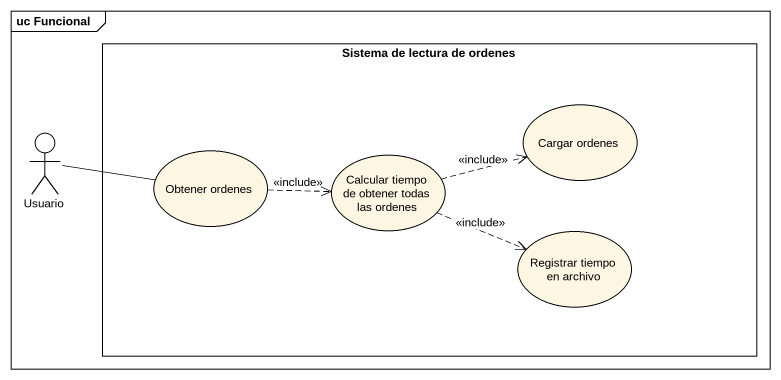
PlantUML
@startuml
mainframe uc Funcional
rectangle "Sistema de lectura de ordenes" as Sistema_de_lectura_de {
  usecase "Cargar ordenes" as Cargar_ordenes
  usecase "Obtener ordenes" as Obtener_ordenes
  usecase "Calcular tiempo de obtener todas las ordenes" as Calcular_tiempo_de_obtener
  usecase "Registrar tiempo en archivo" as Registrar_tiempo_en_archivo
}
actor Usuario
Usuario -right- Obtener_ordenes
Obtener_ordenes .right.> Calcular_tiempo_de_obtener : <<include>>
Calcular_tiempo_de_obtener .right.> Cargar_ordenes : <<include>>
Calcular_tiempo_de_obtener .right.> Registrar_tiempo_en_archivo : <<include>>
@enduml
